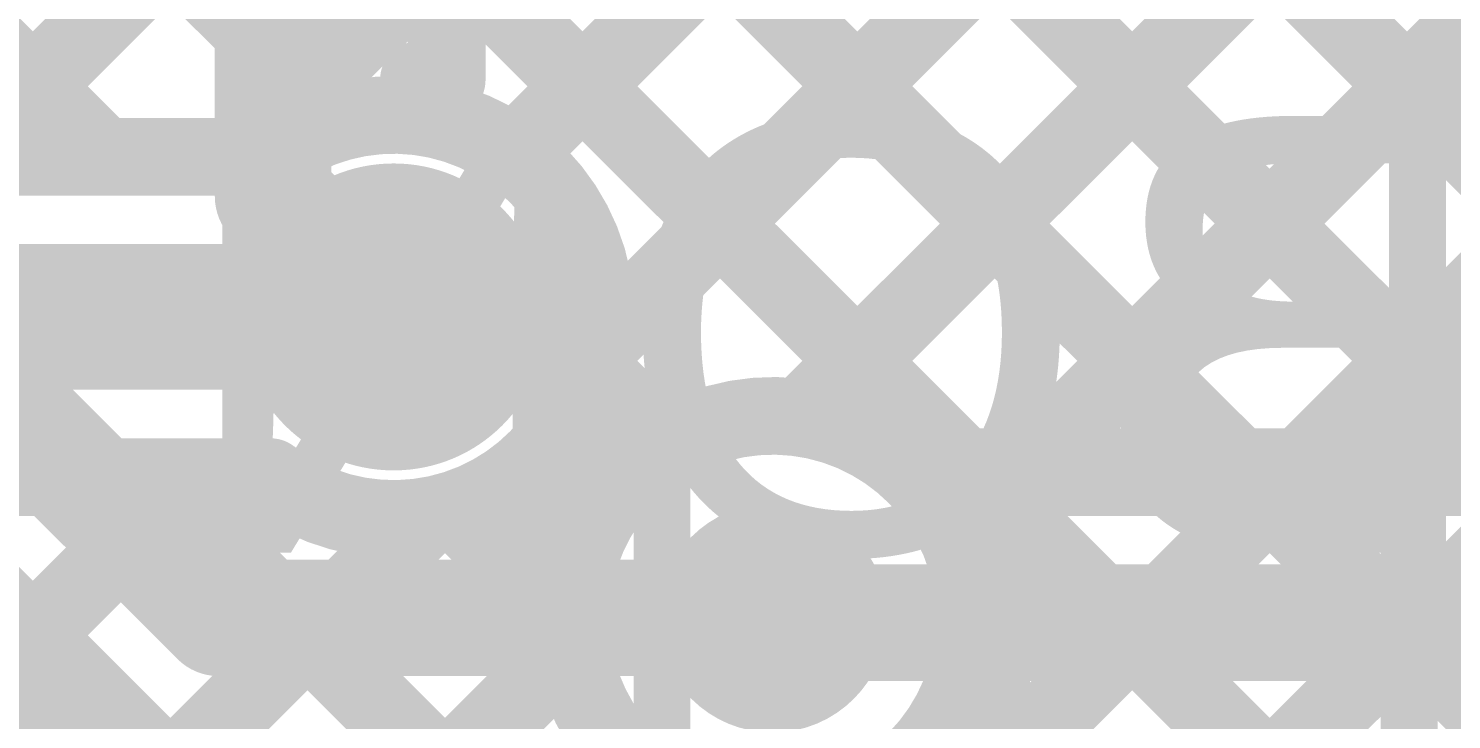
# Model space of a CAD drawing. Header units: millimetres. Extents: x -0.08 to 7.12, y -0.08 to 3.98.
# Drawn here: x 3.3904 to 3.5369, y 2.2155 to 2.2867 of the extents above; entities that cross this region are included whole.
import ezdxf

# ---------------------------------------------------------------- set-up
doc = ezdxf.new("R2010")
doc.units = ezdxf.units.MM
doc.header["$MEASUREMENT"] = 0
for name, color, linetype in [('BottomLayer', 5, 'Continuous'), ('BottomOverlay', 54, 'Continuous'), ('BottomSolder', 6, 'Continuous'), ('TopLayer', 1, 'Continuous'), ('TopOverlay', 2, 'Continuous'), ('TopSolder', 216, 'Continuous'), ('ViaHoleLayer', 16, 'Continuous')]:
    doc.layers.add(name, color=color, linetype=linetype)
doc.styles.add('Arial', font='', dxfattribs={"height": 0.2})
doc.styles.get('Arial').set_extended_font_data('Arial')

msp = doc.modelspace()

# ---------------------------------------------------------------- hatches: boundary and pattern name
at = {"layer": 'BottomLayer'}
h = msp.add_hatch(color=5, dxfattribs=at)
edge = h.paths.add_edge_path()
edge.add_arc((3.428, 2.257), 0.01181, 0, 360)
h = msp.add_hatch(color=5, dxfattribs=at)
edge = h.paths.add_edge_path()
edge.add_arc((3.467, 2.226), 0.01181, 0, 360)
at = {"layer": 'BottomSolder'}
h = msp.add_hatch(color=6, dxfattribs=at)
edge = h.paths.add_edge_path()
edge.add_arc((3.428, 2.257), 0.01581, 0, 360)
at = {"layer": 'TopLayer'}
h = msp.add_hatch(color=1, dxfattribs=at)
edge = h.paths.add_edge_path()
edge.add_arc((3.428, 2.257), 0.01181, 0, 360)
h = msp.add_hatch(color=1, dxfattribs=at)
edge = h.paths.add_edge_path()
edge.add_arc((3.467, 2.226), 0.01181, 0, 360)
at = {"layer": 'TopSolder'}
h = msp.add_hatch(color=216, dxfattribs=at)
edge = h.paths.add_edge_path()
edge.add_arc((3.428, 2.257), 0.01581, 0, 360)
at = {"layer": 'ViaHoleLayer'}
h = msp.add_hatch(color=16, dxfattribs=at)
edge = h.paths.add_edge_path()
edge.add_arc((3.428, 2.257), 0.00591, 0, 360)
h = msp.add_hatch(color=16, dxfattribs=at)
edge = h.paths.add_edge_path()
edge.add_arc((3.467, 2.226), 0.00591, 0, 360)

# ---------------------------------------------------------------- linework, layer by layer
at = {"layer": 'BottomLayer'}
for points, const_width in [([(3.30331, 2.36832), (3.39813, 2.2735)], 0.008), ([(3.33159, 2.36832), (3.42277, 2.27714)], 0.008), ([(3.35988, 2.36832), (3.48769, 2.2405)], 0.008), ([(3.38361, 2.2735), (3.47843, 2.36832)], 0.008), ([(3.38816, 2.36832), (3.51598, 2.2405)], 0.008), ([(3.4119, 2.2735), (3.50672, 2.36832)], 0.008), ([(3.41644, 2.36832), (3.54426, 2.2405)], 0.008), ([(3.4404, 2.27372), (3.535, 2.36832)], 0.008), ([(3.44473, 2.36832), (3.57255, 2.2405)], 0.008), ([(3.44852, 2.25356), (3.56329, 2.36832)], 0.008), ([(3.46986, 2.24661), (3.59157, 2.36832)], 0.008), ([(3.49204, 2.2405), (3.61985, 2.36832)], 0.008), ([(3.52032, 2.2405), (3.64814, 2.36832)], 0.008), ([(3.14672, 2.2735), (3.41532, 2.2735)], 0.008), ([(3.14672, 2.257), (3.428, 2.257)], 0.015), ([(3.44814, 2.25177), (3.45615, 2.24376)], 0.008), ([(3.15355, 2.2405), (3.41532, 2.2405)], 0.008), ([(3.18361, 2.01692), (3.40718, 2.2405)], 0.008), ([(3.37456, 2.2405), (3.45563, 2.15943)], 0.008), ([(3.40284, 2.2405), (3.44896, 2.19438)], 0.008), ([(3.48193, 2.2405), (3.72107, 2.2405)], 0.008), ([(3.43442, 2.2372), (3.4462, 2.22543)], 0.008), ([(3.19775, 2.00278), (3.43144, 2.23648)], 0.008), ([(3.467, 2.226), (3.4675, 2.2255)], 0.012), ([(3.4675, 2.2255), (3.73445, 2.2255)], 0.012), ([(3.21189, 1.98864), (3.44639, 2.22314)], 0.008)]:
    msp.add_lwpolyline(points, dxfattribs=dict(at, const_width=const_width))
at = {"layer": 'BottomLayer', "const_width": 0.008}
for points in [[(3.41532, 2.2735, -0.622127), (3.44881, 2.257)], [(3.44881, 2.257, -0.622127), (3.41532, 2.2405)], [(3.48089, 2.2105, -2.347067), (3.48193, 2.2405)]]:
    msp.add_lwpolyline(points, format="xyb", dxfattribs=at)
at = {"layer": 'BottomLayer'}
for points, const_width in [([(3.42077, 2.27714, 1), (3.42477, 2.27714, 1)], 0.004), ([(3.39613, 2.2735, 1), (3.40013, 2.2735, 1)], 0.004), ([(3.4099, 2.2735, 1), (3.4139, 2.2735, 1)], 0.004), ([(3.41332, 2.2735, 1), (3.41732, 2.2735, 1)], 0.004), ([(3.41332, 2.2735, 1), (3.41732, 2.2735, 1)], 0.004), ([(3.4384, 2.27372, 1), (3.4424, 2.27372, 1)], 0.004), ([(3.42425, 2.257, 1), (3.43175, 2.257, 1)], 0.0075), ([(3.44681, 2.257, 1), (3.45081, 2.257, 1)], 0.004), ([(3.44681, 2.257, 1), (3.45081, 2.257, 1)], 0.004), ([(3.44652, 2.25356, 1), (3.45052, 2.25356, 1)], 0.004), ([(3.44614, 2.25177, 1), (3.45014, 2.25177, 1)], 0.004), ([(3.46786, 2.24661, 1), (3.47186, 2.24661, 1)], 0.004), ([(3.45415, 2.24376, 1), (3.45815, 2.24376, 1)], 0.004), ([(3.40084, 2.2405, 1), (3.40484, 2.2405, 1)], 0.004), ([(3.40518, 2.2405, 1), (3.40918, 2.2405, 1)], 0.004), ([(3.41332, 2.2405, 1), (3.41732, 2.2405, 1)], 0.004), ([(3.41332, 2.2405, 1), (3.41732, 2.2405, 1)], 0.004), ([(3.47993, 2.2405, 1), (3.48393, 2.2405, 1)], 0.004), ([(3.47993, 2.2405, 1), (3.48393, 2.2405, 1)], 0.004), ([(3.48569, 2.2405, 1), (3.48969, 2.2405, 1)], 0.004), ([(3.49004, 2.2405, 1), (3.49404, 2.2405, 1)], 0.004), ([(3.51398, 2.2405, 1), (3.51798, 2.2405, 1)], 0.004), ([(3.51832, 2.2405, 1), (3.52232, 2.2405, 1)], 0.004), ([(3.43242, 2.2372, 1), (3.43642, 2.2372, 1)], 0.004), ([(3.42944, 2.23648, 1), (3.43344, 2.23648, 1)], 0.004), ([(3.464, 2.226, 1), (3.47, 2.226, 1)], 0.006), ([(3.4645, 2.2255, 1), (3.4705, 2.2255, 1)], 0.006), ([(3.4645, 2.2255, 1), (3.4705, 2.2255, 1)], 0.006), ([(3.4442, 2.22543, 1), (3.4482, 2.22543, 1)], 0.004), ([(3.44439, 2.22314, 1), (3.44839, 2.22314, 1)], 0.004)]:
    msp.add_lwpolyline(points, format="xyb", close=True, dxfattribs=dict(at, const_width=const_width))
at = {"layer": 'TopLayer'}
for points, const_width in [([(3.4404, 2.27372), (3.59968, 2.433)], 0.008), ([(3.44852, 2.25356), (3.62797, 2.433)], 0.008), ([(3.46986, 2.24661), (3.65625, 2.433)], 0.008), ([(3.48004, 2.20022), (3.71282, 2.433)], 0.008), ([(3.48601, 2.23447), (3.68454, 2.433)], 0.008), ([(3.48723, 2.17913), (3.7411, 2.433)], 0.008), ([(3.43176, 2.353), (3.593, 2.19176)], 0.008), ([(3.46005, 2.353), (3.593, 2.22005)], 0.008), ([(3.43346, 2.28141), (3.43346, 2.34468)], 0.008), ([(3.43346, 2.32302), (3.593, 2.16348)], 0.008), ([(3.4156, 2.2694), (3.4156, 2.31305)], 0.012), ([(3.43346, 2.29474), (3.593, 2.13519)], 0.008), ([(3.4306, 2.27765), (3.4306, 2.28141)], 0.008), ([(3.4156, 2.2694), (3.428, 2.257)], 0.012), ([(3.35261, 2.25139), (3.42, 2.184)], 0.012), ([(3.3841, 2.2519), (3.41, 2.226)], 0.012), ([(3.44814, 2.25177), (3.45615, 2.24376)], 0.008), ([(3.44131, 2.241), (3.45257, 2.241)], 0.008), ([(3.41, 2.226), (3.467, 2.226)], 0.012), ([(3.48476, 2.21515), (3.593, 2.10691)], 0.008)]:
    msp.add_lwpolyline(points, dxfattribs=dict(at, const_width=const_width))
for points, const_width in [([(3.4286, 2.28141, 1), (3.4326, 2.28141, 1)], 0.004), ([(3.43146, 2.28141, 1), (3.43546, 2.28141, 1)], 0.004), ([(3.4286, 2.27765, 1), (3.4326, 2.27765, 1)], 0.004), ([(3.4286, 2.27765, 1), (3.4326, 2.27765, 1)], 0.004), ([(3.4384, 2.27372, 1), (3.4424, 2.27372, 1)], 0.004), ([(3.4126, 2.2694, 1), (3.4186, 2.2694, 1)], 0.006), ([(3.4126, 2.2694, 1), (3.4186, 2.2694, 1)], 0.006), ([(3.425, 2.257, 1), (3.431, 2.257, 1)], 0.006), ([(3.44681, 2.257, 1), (3.45081, 2.257, 1)], 0.004), ([(3.44681, 2.257, 1), (3.45081, 2.257, 1)], 0.004), ([(3.44652, 2.25356, 1), (3.45052, 2.25356, 1)], 0.004), ([(3.44614, 2.25177, 1), (3.45014, 2.25177, 1)], 0.004), ([(3.46786, 2.24661, 1), (3.47186, 2.24661, 1)], 0.004), ([(3.45415, 2.24376, 1), (3.45815, 2.24376, 1)], 0.004), ([(3.43931, 2.241, 1), (3.44331, 2.241, 1)], 0.004), ([(3.43931, 2.241, 1), (3.44331, 2.241, 1)], 0.004), ([(3.45057, 2.241, 1), (3.45457, 2.241, 1)], 0.004), ([(3.45057, 2.241, 1), (3.45457, 2.241, 1)], 0.004), ([(3.48401, 2.23447, 1), (3.48801, 2.23447, 1)], 0.004), ([(3.407, 2.226, 1), (3.413, 2.226, 1)], 0.006), ([(3.407, 2.226, 1), (3.413, 2.226, 1)], 0.006), ([(3.464, 2.226, 1), (3.47, 2.226, 1)], 0.006), ([(3.48581, 2.226, 1), (3.48981, 2.226, 1)], 0.004), ([(3.48581, 2.226, 1), (3.48981, 2.226, 1)], 0.004), ([(3.48276, 2.21515, 1), (3.48676, 2.21515, 1)], 0.004)]:
    msp.add_lwpolyline(points, format="xyb", close=True, dxfattribs=dict(at, const_width=const_width))
at = {"layer": 'TopLayer', "const_width": 0.008}
for points in [[(3.4306, 2.27765, -0.377982), (3.44881, 2.257)], [(3.44881, 2.257, -0.222832), (3.44131, 2.241)], [(3.45257, 2.241, -0.661143), (3.48781, 2.226)], [(3.48781, 2.226, -0.661143), (3.45257, 2.211)]]:
    msp.add_lwpolyline(points, format="xyb", dxfattribs=at)

# ---------------------------------------------------------------- texts
at = {"layer": 'BottomOverlay', "style": 'Arial', "text_generation_flag": 2}
msp.add_text('ZERO CARBON FOOTPRINT', height=0.045, rotation=360, dxfattribs=at).set_placement((3.86624, 2.23271))
at = {"layer": 'TopOverlay', "style": 'Arial'}
msp.add_text('LED6', height=0.045, dxfattribs=at).set_placement((3.44753, 2.20051))

doc.saveas('drawing.dxf')
